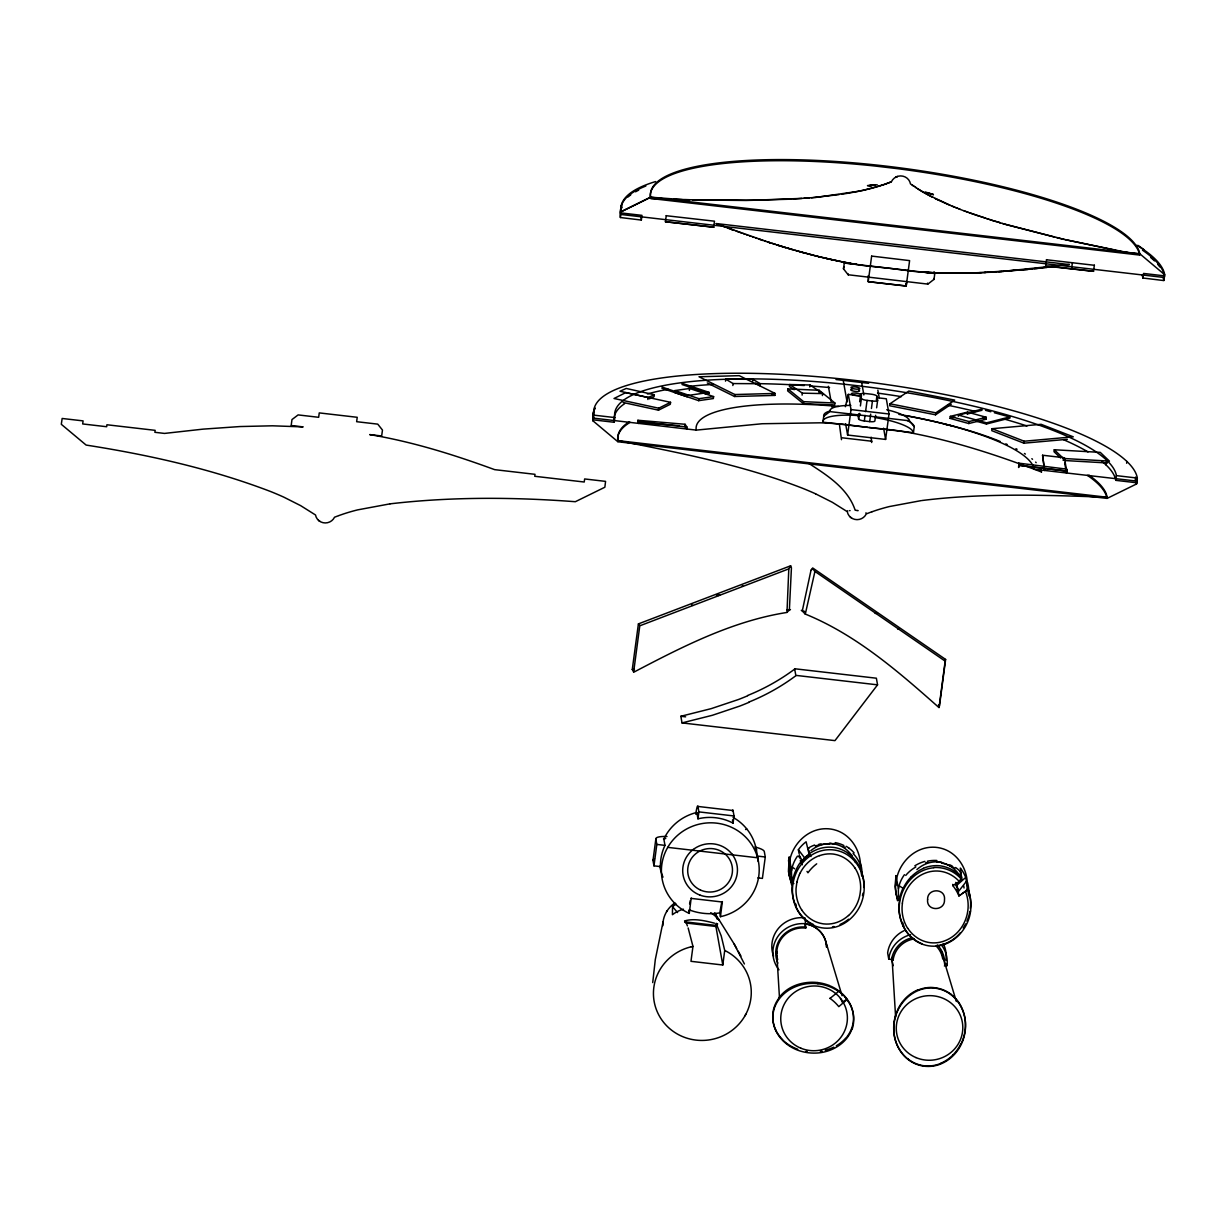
<?xml version="1.0" encoding="UTF-8"?>
<svg xmlns="http://www.w3.org/2000/svg" width="1226" height="1226" viewBox="0 0 1226 1226"><rect width="100%" height="100%" fill="white"/><g stroke="black" fill="none" stroke-linecap="round" stroke-linejoin="round"><path stroke-width="1.5" d="M676.216 904.114A28.121 27.861 73.7 0 0 672.538 906.642L672.43 914.703A30.941 29.593 -62.4 0 1 683.464 909.202M788.778 569.431L786.985 612.448C732.244 621.015 682.146 646.822 633.612 672.277L639.788 625.812L788.916 568.833A30.451 6.973 -21.2 0 1 789.973 567.086L790.632 565.799L638.394 623.896L632.264 669.549A40.09 9.394 7.6 0 1 633.566 671.695L633.352 669.687L634.47 669.105M969.153 896.375L969.199 893.938M966.701 884.038L967.007 885.478M792.165 880.084A45.086 43.492 -20.4 0 1 791.552 870.521L789.161 857.127L788.456 871.655L791.567 884.682M652.722 982.593L655.297 959.59L663.097 921.676M777.682 959.682A25.654 24.872 -10.1 0 1 805.697 928.097L805.191 918.964M796.9 882.122L796.057 888.421A39.615 38.404 -10.1 0 0 796.486 896.237A37.224 36.09 -10.1 0 0 801.773 910.06M877.586 613.245L875.165 613.429M814.83 571.898L805.313 614.073C856.192 634.823 898.382 671.572 939.024 707.617L945.154 661.136L814.508 571.132A30.466 5.042 35.9 0 0 813.19 569.109L812.838 568.649A31.156 4.797 -55.6 0 0 810.984 570.351L802.356 610.609L804.578 611.452M593.062 420.978L593.43 418.127L696.261 430.111L762.204 423.736L820.317 422.817A415.875 403.17 -10.1 0 1 842.86 424.196L867.671 427.338M621.061 212.941L641.98 215.362L641.351 220.067L620.402 217.523L621.107 211.669A274.317 64.288 7.6 0 1 655.604 181.571M614.226 422.28L614.854 417.576L593.936 415.154L593.292 419.859L614.226 422.28A253.123 59.323 7.6 0 1 624.57 403.722M637.903 420.273L638.424 423.414L637.903 420.273L685.073 424.273L686.912 427.031L686.652 428.993L684.813 426.234L685.073 424.273M665.411 221.753L713.685 227.208L665.411 221.753L666.27 215.592M647.88 399.507L648.14 397.546L654.332 394.741L654.056 396.703L649.428 398.818M658.485 410.174L658.745 408.212L670.561 402.327L670.3 404.289L658.485 410.174L623.084 402.48M674.944 390.573L674.683 392.55L698.682 400.657L713.348 398.557L713.609 396.596L689.625 388.473L674.944 390.573L698.943 398.695L713.609 396.596M705.302 394.098L708.95 393.577L709.103 392.397L687.204 395.554L687.05 396.718L661.917 388.274M689.364 390.435L689.625 388.473M713.639 227.331L714.482 221.186L666.224 215.715M698.682 400.657L698.943 398.695M695.709 814.125A16.459 1.195 -83.4 0 1 697.931 806.447L733.056 810.524L734.022 815.964L733.056 823.136A48.948 47.462 -10.1 0 0 697.962 818.83L696.828 812.44A48.948 47.462 -10.1 0 0 663.848 839.013L664.982 845.373A48.948 47.462 -10.1 0 0 660.446 866.598L653.964 865.847L652.998 860.407L655.849 838.982A16.459 3.862 7.6 0 1 666.99 836.53M653.964 865.847L656.83 844.423L655.849 838.982M725.486 381.148L725.746 379.171L752.871 379.324L760.227 383.723L759.967 385.684L755.553 383.048M732.841 385.531L733.102 383.569L725.746 379.171M734.604 396.504L734.864 394.542L699.004 376.765L739.247 375.662L775.093 393.439L774.832 395.4L734.604 396.504L707.279 382.956M752.611 381.286L752.871 379.324M697.962 818.83L698.897 811.888L697.931 806.447M721.823 901.846L719.785 912.864L720.459 916.68A48.948 47.462 -10.1 0 0 752.856 846.476A48.948 47.462 -10.1 0 0 674.515 838.308A48.948 47.462 -10.1 0 0 689.257 913.416L691.188 897.984M688.138 927.929L692.966 946.411L690.974 961.322L722.788 965L724.719 950.457L721.225 935.928L716.306 923.822M787.904 388.903L787.644 390.879L803.367 403.63L834.63 404.978L834.906 403.017L819.167 390.266L787.904 388.903L803.628 401.668L834.906 403.017M822.416 395.584L822.677 393.607L810.018 384.979L789.697 384.52L789.437 386.481L794.187 389.715M720.459 916.68L722.344 901.585M802.095 395.109L802.356 393.148L789.697 384.52M803.367 403.63L803.628 401.668M809.758 386.956L810.018 384.979M818.907 392.228L819.167 390.266M843.534 268.984L844.3 262.916A45.669 10.697 7.6 0 1 844.392 261.736M754.848 846.997A16.459 3.862 7.6 0 1 764.304 851.549L765.269 856.989L762.403 878.414L757.821 877.877M868.284 275.605L868.223 281.673L906.213 286.072L909.6 260.617L871.594 256.081M876.789 397.684L886.291 398.772L889.003 413.99L885.601 439.429L847.61 435.031L851.013 409.591L848.3 394.389L861.602 395.921M871.625 256.219L868.223 281.673L906.183 285.934L906.765 281.536M859.656 401.76L860.652 394.266A5.486 1.287 7.6 0 1 865.862 393.577L871.226 394.19A5.486 1.287 7.6 0 1 876.897 396.151L877.632 400.32L876.636 407.814M875.64 415.292L874.889 420.901A5.486 1.287 7.6 0 1 869.694 421.606L864.315 420.978A5.486 1.287 7.6 0 1 858.644 419.031L859.395 413.407M860.407 405.929L861.403 398.45L860.652 394.266M864.315 420.978L865.066 415.369M865.571 411.63L867.073 400.396A5.486 1.287 7.6 0 1 861.403 398.45M869.694 421.606L870.69 414.112M871.441 408.503L872.437 401.025A5.486 1.287 7.6 0 0 877.632 400.32M876.391 399.891L876.897 396.151M889.938 403.798L935.836 412.84L954.686 400.09L908.803 391.063L889.938 403.798L889.678 405.76L935.561 414.802L951.284 404.182M934.028 279.451L934.794 273.398A45.669 10.697 7.6 0 0 933.997 271.743M935.561 414.802L935.836 412.84M950.043 418.373L950.303 416.396L967.483 412.105L986.225 417.269L985.965 419.246L968.785 423.537L950.043 418.373L955.192 417.085M958.364 416.288L958.517 415.108L982.133 409.116M967.222 414.066L967.483 412.105M968.785 423.537L969.046 421.575L986.225 417.269M938.81 706.958A32.964 4.72 43.8 0 1 939.484 705.9L945.629 659.45L812.7 567.975L810.984 570.351M975.896 421.116L986.424 424.012L986.578 422.832L1010.178 416.84M992.064 428.702L1024.17 441.222L1073.271 436.824L1041.15 424.319L992.064 428.702L991.803 430.678L1023.909 443.184L1067.34 439.306M1018.867 463.167L1018.653 467.428L1018.867 463.167L1066.727 469.144L1066.405 472.96L1064.72 463.045M1046.498 259.621L1045.732 265.781L1093.592 271.314L1052.046 266.793M1023.909 443.184L1024.17 441.222M1042.575 455.229L1044.567 470.432L1042.575 455.229L1064.413 457.758L1066.666 470.999M1054.268 449.743L1063.448 458.478L1109.438 461.114L1100.258 452.379L1054.268 449.743L1054.008 451.704L1060.567 457.942M1063.187 460.44L1063.448 458.478M1064.153 459.735L1064.413 457.758M1066.513 472.975L1066.727 469.144M1093.469 271.298L1094.358 265.153M1106.113 465.022L1106.741 460.317M1142.923 278.149L1143.552 273.444L1164.47 275.865L1163.842 280.57L1142.893 278.011A253.123 59.323 7.6 0 0 1141.927 274.655M1126.633 463.244L1126.863 461.466M902.336 903.164L902.903 899.991A40.78 39.538 -10.1 0 1 905.37 892.421A38.144 36.979 -10.1 0 1 914.182 880.007A33.991 32.949 -10.1 0 1 925.814 872.881A29.393 28.505 -10.1 0 1 939.821 871.196A29.93 29.01 -10.1 0 1 952.985 876.1A32.719 31.723 -10.1 0 1 958.18 880.329L959.238 881.463L960.433 879.64M970.364 908.405A45.531 44.243 0.5 0 0 970.134 896.819A43.201 42.036 -3.4 0 0 968.325 889.586L967.529 887.639L965.674 892.022A39.232 38.037 -10.1 0 1 967.421 898.045A41.377 40.106 -10.1 0 1 967.82 910.734L967.253 913.906A40.795 39.554 -10.1 0 1 964.785 921.477A38.144 36.979 -10.1 0 1 955.973 933.875A33.991 32.949 -10.1 0 1 944.342 941.001A29.393 28.505 -10.1 0 1 930.335 942.702A29.93 29.01 -10.1 0 1 917.171 937.798A33.991 32.949 -10.1 0 1 907.776 928.266M970.594 911.056C968.509 928.465 954.38 944.602 936.419 946.089A31.784 30.819 -10.1 0 1 923.485 944.587C908.941 939.898 899.516 924.94 899.21 909.998A45.714 44.32 -10.1 0 1 901.11 895.792C905.432 881.279 918.335 869.065 933.752 867.793M689.61 903.914L690.207 900.696M841.48 439.674L839.335 423.767M871.671 442.525L871.18 437.176M696.445 813.742L696.751 812.455M863.027 893.156L862.491 895.562M789.161 857.127L788.533 860.744L792.41 882.521A45.515 43.906 -20.9 0 0 792.686 895.716C794.356 909.34 803.398 922.32 816.746 926.595A31.784 30.819 -10.1 0 0 829.665 928.097C845.066 926.825 857.985 914.611 862.292 900.099A45.714 44.32 -10.1 0 0 864.192 885.892C863.886 870.95 854.476 855.993 839.917 851.304A31.784 30.819 -10.1 0 0 826.998 849.817C811.597 851.089 798.678 863.288 794.356 877.801A45.714 44.32 -10.1 0 0 792.471 892.022L792.762 895.746A43.186 41.592 -26.5 0 0 794.479 902.29L794.647 902.826A40.994 39.554 -15.8 0 0 796.18 906.305L796.302 906.29M899.302 900.129A43.707 42.174 -16.6 0 1 898.413 889.003L896.007 875.625L895.011 886.413L897.493 900.727M845.373 406.71L848.3 394.389M791.552 870.521L792.563 867.364L794.617 868.774M898.489 888.666L899.409 885.862L902.029 887.685M851.901 1029.12C846.63 1043.77 831.121 1052.567 816.041 1053.073A45.714 44.32 -10.1 0 1 801.421 1051.372C787.031 1047.54 774.158 1035.326 772.947 1019.971A31.784 30.819 -10.1 0 1 774.633 1007.404C780.839 990.271 800.517 981.49 817.88 983.727M847.319 511.257L847.641 510.92A10.038 1.487 -7 0 0 847.886 510.935M799.367 874.644L800.057 873.188M745.791 1014.331L744.979 1015.787M666.561 911.746L667.174 910.749M966.87 882.429L966.425 881.356L958.395 891.578M959.529 875.073L960.939 872.881L960.173 872.054M960.586 879.41L961.46 876.575M714.513 923.193C705.119 920.711 693.61 918.105 684.552 920.971M717.179 924.91L716.321 926.013M716.766 924.128L715.723 925.4L722.788 965M747.691 695.77A279.528 270.992 -10.1 0 1 738.496 699.494L711.203 708.643L680.844 716.29L682.024 722.911L834.967 740.627L877.555 684.844L876.375 678.208L794.632 668.752L795.812 675.373L877.555 684.844M684.721 922.075L685.533 921.002L687.418 925.921M817.175 983.206L817.681 982.578A45.439 44.504 -13.7 0 1 829.159 985.459M798.739 856.836L799.383 855.012M903.838 925.722L903.317 926.304L902.658 922.534M958.257 892.038L957.016 885.111L965.736 877.418A35.784 32.443 82.2 0 0 961.674 869.862L960.326 868.054L961.904 879.686L952.908 885.693A45.607 44.213 -10.1 0 1 958.962 895.976L960.648 894.765M830.002 998.24L830.033 998.393A45.607 44.213 -10.1 0 1 838.814 1006.638L846.982 999.619M692.353 850.216L693.349 849.419M830.033 998.393L838.599 991.451A44.427 43.079 -10.1 0 0 817.88 983.773M816.7 863.824L814.57 865.541A37.899 34.497 -55.1 0 0 807.965 872.774L807.014 871.395M792.394 882.505A45.531 43.952 -19.8 0 1 795.766 870.506A43.201 41.837 -17.4 0 1 799.337 863.87L800.67 862.215L801.176 863.165A25.056 22.88 -55.5 0 1 804.7 858.415A22.558 20.612 -55.5 0 1 809.421 854.522L809.988 853.281A35.738 34.91 -13.9 0 1 815.597 850.124A32.612 31.861 -12.9 0 1 833.144 847.35A31.432 30.742 -13.4 0 1 837.266 848.101A32.872 32.137 -12.3 0 1 848.484 853.465M960.571 894.811L962.318 893.539M962.18 893.647L962.992 893.064M962.885 893.141L964.188 892.191M965 891.624L967.881 889.555L967.421 887.026M963.988 892.344L965.107 891.532M798.693 851.365L798.371 849.725A35.784 34.205 -62.4 0 1 804.21 843.304L806.11 841.772L809.099 854.124L806.509 856.146A33.209 30.298 -55.5 0 0 800.762 862.552L802.34 864.774M842.201 1002.224L846.936 999.282L844.852 996.784M908.052 1059.203A37.178 36.336 -11.8 0 1 899.21 1048.95A42.312 41.163 -2.7 0 1 894.076 1033.993L893.8 1030.238A45.714 44.32 -10.1 0 1 895.685 1016.032C900.007 1001.519 912.91 989.321 928.327 988.033A31.784 30.819 -10.1 0 1 941.246 989.535C955.805 994.209 965.214 1009.167 965.521 1024.124A45.714 44.32 -10.1 0 1 963.621 1038.33C959.314 1052.843 946.395 1065.042 930.994 1066.329A31.784 30.819 -10.1 0 1 918.059 1064.827C904.773 1060.536 895.608 1047.602 894.091 1033.978A45.439 44.167 0.6 0 1 894.045 1022.423L894.398 1022.208M808.899 848.331L807.857 848.944L809.467 851.641M895.624 177.264L897.309 176.513M838.14 991.236L838.523 991.022A33.209 23.938 36 0 1 844.913 996.753M895.67 177.372L897.233 176.529M621.107 211.669L650.638 197.187L682.315 199.639M621.138 211.791L650.654 197.248L1139.873 253.951M745.592 829.527L746.986 829.22M891.087 181.984L890.153 182.337M889.953 182.413L888.605 182.935M870.108 512.437L866.307 513.893A10.069 9.762 -10.1 0 1 847.273 511.671L832.393 502.323L815.581 493.833M888.16 182.965L882.475 185.08M338.652 515.64L334.529 517.219A10.069 9.762 -10.1 0 1 315.511 514.981L300.631 505.633L283.804 497.143A314.147 304.554 -10.1 0 0 270.471 491.473C211.179 468.807 148.668 454.846 86.127 445.069L61.3 424.303L62.158 418.464L83.077 420.886L82.678 423.951L106.662 426.725L106.923 424.763L155.15 430.341L154.874 432.303L164.499 433.422L203.102 429.131L240.112 426.541L272.417 425.805L303.129 426.893L291.175 425.514L291.972 419.568L298.117 414.909L318.668 417.3L319.25 412.901L357.226 417.3L356.643 421.698L377.746 424.135L382.466 430.05L381.669 435.981L369.731 434.602C412.488 441.712 454.034 454.754 494.66 469.65L535.011 474.324L534.751 476.286L584.235 482.017L584.649 478.952L605.567 481.374L604.862 487.228L575.331 501.71C513.817 497.097 451.505 496.683 390.113 503.84M338.958 515.533L343.924 513.817A187.348 181.632 -10.1 0 1 357.548 509.893L389.914 503.871M870.721 512.207L871.947 511.778M886.26 183.793L891.425 181.709A10.069 9.762 -10.1 0 1 910.474 183.9L918.672 189.325A187.348 181.632 -10.1 0 0 930.84 196.237L950.119 205.232M885.739 183.961L883.134 184.865M872.023 511.748L875.686 510.491A187.348 181.632 -10.1 0 1 889.31 506.568L921.262 500.606M881.831 185.295L882.674 184.881M881.172 185.509L882.015 185.095M881.356 185.31L879.762 185.969M880.697 185.524L877.479 186.659A196.942 190.919 -10.1 0 1 869.295 188.927L861.495 190.643M879.379 185.938L865.081 189.831M967.452 413.974L981.965 410.281M986.424 424.012L1010.025 418.02M818.738 844.362L821.083 843.856M925.569 862.859L927.913 862.353M691.219 946.794L692.966 946.411M864.514 190.091L860.775 190.796A298.837 289.704 -10.1 0 1 841.588 194.229L841.419 194.275M682.024 722.911L712.383 715.279L739.676 706.115A279.528 270.992 -10.1 0 0 748.871 702.391M860.56 190.98L816.301 197.386M872.82 185.341L874.92 185.019L869.127 185.647L877.188 184.774M839.013 194.627L815.075 197.355M1069.348 264.433L1003.588 271.329M944.388 965.981L946.993 965.628L946.733 964.142M921.891 500.53C983.344 492.852 1045.533 495.043 1107.247 497.266L618.042 440.624C680.215 452.884 742.987 465.114 802.248 488.147A314.147 304.554 -10.1 0 1 815.581 493.817M787.046 609.889L789.391 609.567L791.429 567.883L790.632 565.799M1052.015 266.655L1050.268 267.007M1050.238 266.87L1048.491 267.207M1051.448 266.854L1049.088 267.145M1046.728 267.421L1048.475 267.084M1045.533 267.559L1046.697 267.283M1046.13 267.483L1047.295 267.222M1044.92 267.483L1040.537 267.973M1045.517 267.421L1038.928 268.157M1034.116 268.663L1038.958 268.279M1037.349 268.463L1032.507 268.831M1030.913 268.984L1032.537 268.954M1029.304 269.153L1030.928 269.122M1029.319 269.276L1006.807 271.099M1027.725 269.444L984.248 272.433M815.964 197.417L814.478 197.539M812.593 197.708L814.83 197.371M813.62 197.478L811.413 197.8M811.673 197.647L808.532 198.045M808.195 197.938L806.432 198.198M809.053 197.861L807.842 198.091M807.52 197.984L792.992 199.072M805.39 198.137L803.965 198.244M1003.619 271.452L998.761 271.651M801.835 198.397L752.565 200.267L684.675 199.715M1002.01 271.574L992.324 272.034M995.558 271.973L987.482 272.279M791.383 199.164L746.006 200.466L692.629 199.93M990.731 272.249L979.405 272.632M872.222 185.402L867.472 185.632L871.916 185.54M985.888 272.494L968.096 272.969M981.045 272.708L976.172 272.754M977.812 272.831L971.329 272.892M974.578 272.938L966.471 273M734.864 394.542L775.093 393.439M939.56 272.969L969.735 273.061M966.502 273.122L963.238 273.046M964.877 273.153L961.628 273.061M961.659 273.199L950.334 273.061M960.035 273.214L953.583 273.214M733.102 383.569L760.227 383.723M948.709 273.046L950.349 273.199M947.1 273.015L948.74 273.168M829.757 843.519L830.094 843.519A25.194 24.459 -10.4 0 1 831.167 843.565L831.887 843.641A23.463 22.666 -9.4 0 1 832.393 843.687L832.699 843.718M945.491 272.984L947.116 273.153M943.867 272.954L945.507 273.122M936.725 862.001L939.239 862.169A23.463 22.666 -9.1 0 1 939.744 862.23L940.465 862.353A25.194 24.459 -10.4 0 1 941.507 862.522L941.844 862.614M802.356 393.148L822.677 393.607M943.897 273.091L937.308 272.754M689.84 199.731L673.856 199.24M940.664 273L937.446 272.892A415.875 403.17 -10.1 0 1 914.918 271.528L890.045 268.371M938.442 272.938L935.086 272.678M670.576 199.256L650.807 198.459M933.967 272.632L935.101 272.816M836.009 379.524L868.652 383.309M933.997 272.754L922.856 272.003L934.794 273.398M932.879 272.708L922.872 272.141M829.726 843.273L834.875 844.101A26.543 25.792 -10.9 0 1 843.442 847.472A29.654 28.658 -9.1 0 1 851.58 855.242M936.848 861.771L941.89 862.368M1065.026 460.547L1107.339 462.968M868.989 427.476L893.616 430.081A415.875 403.17 -10.1 0 1 915.822 433.881C958.839 442.479 1000.615 456.363 1041.533 472.025M889.157 268.264L864.161 265.628A415.875 403.17 -10.1 0 1 841.955 261.828L818.401 256.602M637.643 422.234L679.143 425.759M838.645 406.45L828.194 405.607A170.537 39.968 7.6 0 0 696.245 430.035M719.677 595.116L716.107 594.763L718.681 595.529M743.109 586.273L742.266 585.798M692.92 605.46L691.847 604.847M1124.625 252.066L1139.858 253.828L1164.7 274.731M650.516 198.443L1139.72 255.085L1065.44 239.714M1046.544 259.759L1094.404 265.291M716.199 223.546L1069.378 264.571M844.3 262.916L856.254 264.295L852.959 263.743M844.331 263.054L934.825 273.521M848.239 274.762L927.883 284.11L934.013 279.329A45.669 10.697 7.6 0 0 933.722 278.517M867.073 400.396L872.437 401.025M851.013 409.591L889.003 413.99M841.833 437.759L871.916 441.253M638.685 421.438L686.912 427.031M1018.913 465.466L1066.773 470.999M1137.008 481.128L1034.177 469.236A170.537 39.968 7.6 0 0 898.857 414.342M1136.701 482.768L1115.783 480.347L1116.411 475.642L1137.33 478.063L1136.64 483.918L1107.109 498.4L617.889 441.758L593.062 420.916A274.317 64.288 7.6 0 1 593.813 412.595M680.844 716.29L685.625 716.842M698.897 811.888L734.022 815.964M656.83 844.423L664.982 845.373M733.071 817.39A48.948 47.462 -10.1 0 1 756.35 849.725L757.484 856.085L765.269 856.989M667.726 847.365L757.607 857.771M691.265 898.413L722.42 902.029M684.92 921.829L715.723 925.4M685.978 923.009L715.923 926.473M904.006 930.718A29.424 28.52 -10.1 0 0 887.639 952.908L888.712 958.885L893.11 960.035A25.087 24.321 -10.1 0 1 914.228 938.886M897.616 629.015L898.535 628.616M1020.446 465.359L1066.467 471.106M855.947 510.322L857.097 510.506M632.264 669.549L633.352 669.687M857.235 510.522L858.154 510.629M833.036 843.565L834.768 843.84M856.254 264.295L854.062 263.927M851.871 263.559L852.99 263.881M851.886 263.697L849.679 263.176M850.798 263.498L846.4 262.563M847.518 262.9L842.032 261.736M844.239 262.287L845.327 262.502M843.151 262.073L839.856 261.291M1122.847 251.836L1117.422 250.763M1116.028 250.365L1061.946 238.917M839.887 261.429L835.626 260.418M838.799 261.215L829.328 259.054M670.561 402.327L625.827 392.611L614.027 398.496L658.745 408.212M832.5 259.881L821.497 257.23M654.332 394.741L626.21 388.443L620.019 391.247L648.14 397.546M826.217 258.471L827.78 258.824M1062.635 239.07L1064.383 239.468M1060.061 238.35L1058.559 238.12M1060.751 238.503L1059.233 238.288M1060.597 238.595L1061.808 238.748M1061.272 238.764L1062.145 238.84M1058.038 237.875L1056.674 237.553M1058.712 238.028L1006.776 224.772M823.09 257.736L824.654 258.104M1054.651 237.078L1002.577 223.546M821.527 257.368L816.807 256.096M798.157 251.146L819.964 256.985M815.259 255.698L816.838 256.219M815.275 255.836L810.585 254.502M809.022 254.104L810.601 254.64M807.474 253.69L809.053 254.226M805.911 253.276L807.49 253.828M804.363 252.862L805.942 253.414M799.704 251.575L804.379 252.985M802.831 252.571L787.353 248.02L791.996 249.522M985.535 410.312L990.792 411.752M994.301 412.718L1008.339 416.595M958.517 415.108L986.578 422.832M982.562 418.296L985.965 419.246M950.303 416.396L969.046 421.575M798.187 251.284L795.061 250.273M1006.178 224.588L1003.174 223.714M793.544 249.966L790.433 248.939M999.772 222.718L1002.653 223.439M999.665 222.565L997.474 221.906M1000.263 222.734L995.267 221.232M788.916 248.617L784.272 247.1M781.238 246.303L785.835 247.698L778.158 245.231M996.447 221.722L994.163 220.895M781.207 246.165L782.74 246.641M994.24 221.048L989.551 219.469M993.137 220.711L988.248 219.056M776.64 244.878L779.705 245.828L767.461 241.829M931.116 193.892L933.384 194.597L928.281 192.942M772.043 243.3L775.093 244.265M773.591 243.913L775.123 244.403M986.761 218.703L988.355 219.209M925.14 191.93L933.384 194.597M986.93 218.626L969.322 212.665M769.009 242.457L770.541 242.947L727.708 227.913L728.765 228.434M985.612 218.213L980.386 216.496M764.426 240.832L765.959 241.461M761.407 239.959L762.924 240.465L758.342 238.794L759.89 239.438M979.298 216.251L975.957 215.117M682.177 383.34L709.103 392.397M682.024 384.52L708.95 393.577M662.086 387.094L687.204 395.554M755.308 237.767L756.856 238.426M752.274 236.725L753.821 237.384M974.854 214.749L970.456 213.201M749.255 235.683L750.787 236.342M746.236 234.626L747.768 235.285M743.217 233.553L744.749 234.227M739.155 232.097L741.73 233.155M968.264 212.282L969.398 212.818M967.191 211.899L968.325 212.435M736.029 230.978L738.129 231.867M966.134 211.516L967.268 212.052M734.205 230.427L716.229 223.684M965.077 211.117L966.211 211.669M730.849 229.201L732.933 229.967M964.004 210.734L965.138 211.27M964.08 210.872L960.035 209.339M723.555 226.35L725.654 227.27M960.111 209.248L958.364 208.696M958.686 208.696L955.698 207.638M956.587 207.868L957.429 208.205M956.173 207.7L952.326 206.274M954.625 207.087L950.089 205.34M948.97 204.865L937.875 199.869M949.951 864.897L952.02 865.924M843.105 846.415L845.174 847.427M937.476 199.685L936.296 199.102M724.719 950.457L725.256 950.717A48.963 47.462 -10.1 0 1 737.408 1025.702A48.963 47.462 -10.1 0 1 659.772 1016.752A48.963 47.462 -10.1 0 1 691.219 946.794M935.898 198.919L935.116 198.535M771.415 393.715L774.832 395.4M932.741 197.34L932.588 197.263A196.037 190.045 -10.1 0 1 921.538 191.195L917.952 189.003M807.658 462.677C826.339 474.753 847.871 487.979 855.181 510.277M851.595 518.046L850.231 516.989M319.833 521.372L318.454 520.314M916.251 187.793L915.454 187.272M914.044 186.352L912.267 185.141M792.41 882.521L793.881 883.548M1138.111 245.415L1144.119 249.782M938.442 704.965L939.453 705.87M677.58 912.588L672.568 906.688M961.644 877.816L960.816 876.851A35.738 34.926 -11.8 0 0 956.188 872.514M848.254 274.9L843.503 268.846A45.669 10.697 7.6 0 1 844.009 266.87M731.738 853.817L732.535 854.874M809.099 854.124L810.049 855.319M809.88 855.104L810.984 856.53M798.371 849.725L805.283 858.736M744.412 963.973L734.144 943.974L718.451 918.826M714.773 912.895L719.294 920.45A30.956 28.06 82.2 0 0 710.712 912.726M734.144 943.974L736.657 948.464M738.236 951.238L740.933 956.035M956.97 889.248L958.211 891.777M897.846 900.053L895.945 893.892M791.46 882.781L789.1 875.41M956.341 1001.489L941.001 950.502A25.087 24.321 -10.1 0 1 941.645 952.908M825.696 941.277L842.078 995.742M804.869 924.343L805.697 928.097M798.816 852.039L799.137 853.694M1107.216 497.097L1105.944 493.067A246.886 57.852 7.6 0 0 1088.857 475.09M1139.705 254.962L1139.414 253.69A246.87 57.852 7.6 0 0 897.263 168.636L875.18 166.046A246.87 57.852 7.6 0 0 650.27 196.175L650.485 198.321M1072.413 262.625L1071.601 268.647M958.839 895.287L958.349 892.543M958.778 894.919L958.962 895.976M799.98 858.292L799.551 855.947L802.432 861.112A36.627 35.569 -5 0 0 801.804 862.43M958.226 891.869L958.395 892.835M905.769 283.635L906.213 286.072M967.268 886.107L966.962 884.406M967.207 885.785L967.498 887.394M967.912 890.505L968.647 894.689M877.847 390.144L879.195 397.73M883.594 428.18L885.601 439.429M861.587 382.16L863.855 394.956M858.644 419.031L857.909 414.848A5.486 1.287 7.6 0 1 860.177 414.02M843.166 380.029L847.059 401.959M946.058 960.402L945.936 959.667A29.424 28.52 -10.1 0 0 943.254 943.606M845.618 423.782L847.61 435.031M828.393 386.313L831.09 401.469M831.764 405.27L832.102 407.155M892.528 956.724L893.11 960.035M860.024 866.154L860.177 866.997M860.315 867.824L860.468 868.667M861.219 872.851L861.817 876.192M795.751 903.945L796.425 907.715A35.968 34.864 -10.1 0 0 813.574 924.603M732.489 819.949L733.056 823.136M688.705 910.305L689.257 913.416M965.736 877.418L966.732 883.134M966.716 883.011L966.992 884.559M800.333 860.238L800.563 861.587M617.965 440.211L617.812 437.375A246.978 57.867 7.6 0 1 629.413 421.698M952.725 884.39L952.908 885.693M967.299 883.394C966.992 868.437 957.567 853.48 943.024 848.806A31.784 30.819 -10.1 0 0 930.105 847.304C914.688 848.591 901.784 860.79 897.463 875.303A45.714 44.32 -10.1 0 0 895.562 889.509L895.854 893.248M789.023 874.751L788.732 871.027A45.714 44.32 -10.1 0 1 790.617 856.821C794.938 842.293 807.857 830.094 823.259 828.822A31.784 30.819 -10.1 0 1 836.178 830.324C850.737 834.998 860.146 849.955 860.453 864.897A45.714 44.32 -10.1 0 1 860.422 868.544M895.608 1016.998L892.053 958.38A25.087 24.321 -10.1 0 0 893.218 965.674M776.932 955.989L779.475 997.78M593.415 418.066A274.317 64.288 7.6 0 1 595.039 407.936M1136.165 477.987A274.317 64.288 7.6 0 1 1136.977 481.006M1135.276 479.458A274.317 64.288 7.6 0 1 1136.609 483.78M617.889 441.621A246.84 57.837 7.6 0 1 630.072 422.372M1087.309 475.305A246.84 57.837 7.6 0 1 1107.001 498.262M906.382 415.798A178.23 41.761 7.6 0 1 1000.155 441.452M1005.841 443.858A178.23 41.761 7.6 0 1 1007.205 444.471M1015.94 448.67A178.23 41.761 7.6 0 1 1017.09 449.268M1024.43 453.482A178.23 41.761 7.6 0 1 1025.38 454.08M1031.832 458.708A178.23 41.761 7.6 0 1 1032.537 459.275M1035.633 462.11A178.23 41.761 7.6 0 1 1036.169 462.677M1040.567 468.93A178.23 41.761 7.6 0 1 1041.518 471.903M593.905 415.016A274.241 64.258 7.6 0 1 853.817 380.305A274.241 64.258 7.6 0 1 1137.314 477.925M614.824 417.438A253.123 59.323 7.6 0 1 854.737 385.408A253.123 59.323 7.6 0 1 1116.396 475.504M647.435 393.975A253.123 59.323 7.6 0 1 668.231 389.286M687.909 386.512A253.123 59.323 7.6 0 1 713.088 384.458M759.384 383.661A253.123 59.323 7.6 0 1 804.302 385.546M809.804 385.929A253.123 59.323 7.6 0 1 829.558 387.554M877.525 393.086A253.123 59.323 7.6 0 1 901.355 396.642M947.974 405.254A253.123 59.323 7.6 0 1 975.528 411.476M1002.837 418.633A253.123 59.323 7.6 0 1 1026.99 425.989M1063.509 439.674A253.123 59.323 7.6 0 1 1088.029 451.934M1102.005 461.436A253.123 59.323 7.6 0 1 1115.767 480.209M593.277 419.721A274.241 64.258 7.6 0 1 593.231 414.449M1135.445 478.523A274.241 64.258 7.6 0 1 1136.686 482.63M593.353 418.679A274.317 64.288 7.6 0 1 594.932 408.534M1135.506 477.067A274.317 64.288 7.6 0 1 1136.916 481.603M945.461 424.426A246.886 57.852 7.6 0 1 953.537 426.173M865.908 512.866A9.502 2.375 3.5 0 1 866.307 513.372M849.618 510.66A7.693 3.326 23.6 0 1 850.047 510.629M826.585 947.07A25.087 24.321 -10.1 0 0 804.762 923.806A25.087 24.305 -10.7 0 1 817.068 928.726A25.087 24.321 -11.6 0 1 826.416 944.878A25.087 24.305 -10.7 0 1 826.585 947.284M777.008 953.246A25.087 24.321 -10.1 0 1 776.64 951.085A25.087 24.321 -8.6 0 0 777.054 953.46M773.575 956.203A29.424 28.52 -10.1 0 1 804.992 917.845M778.985 969.812A29.424 28.52 -10.1 0 1 776.794 938.181A29.424 28.52 -10.1 0 1 806.064 923.806M777.851 963.161A26.665 25.853 -10.1 0 1 781.177 937.384A26.665 25.853 -10.1 0 1 805.819 927.117M777.008 953.567A25.056 23.999 -7.4 0 1 776.686 951.866M822.079 1051.234A45.239 43.262 -7.1 0 1 820.332 1051.494M833.787 1047.142A42.312 40.274 -7.3 0 1 825.236 1050.238M846.093 1037.702A37.178 35.738 -6.8 0 1 836.316 1045.793M846.829 1036.966A32.872 31.907 -1.4 0 0 852.422 1026.055A31.432 30.543 -0.8 0 0 853.25 1022.055A32.612 31.692 -2 0 0 850.614 1004.983A37.178 36.152 -2.2 0 0 842.66 994.102A42.312 41.347 -11 0 0 829.144 985.505M817.665 982.562A45.439 44.55 -14.5 0 0 804.041 982.991A42.312 41.577 -14.7 0 0 790.326 987.773A37.178 36.305 -14.3 0 0 779.123 997.474M779.292 997.596A32.872 31.784 -18.2 0 0 773.729 1008.615A31.432 30.359 -18.6 0 0 772.978 1012.645A32.612 31.524 -17.5 0 0 775.598 1029.61M782.801 1039.847A37.178 35.891 -17.2 0 1 775.522 1029.641M807.183 1051.586A44.105 42.374 -9.4 0 1 805.942 1051.402M797.728 1049.257A44.105 42.374 -9.4 0 1 783.276 1040.567M840.423 998.562A29.654 28.796 -19.7 0 1 841.986 1001.198M846.875 999.696A33.347 32.336 -10.1 0 1 852.162 1029.196M674.99 902.918A27.386 26.543 -10.1 0 0 662.898 923.96A27.447 26.604 -10.1 0 0 662.883 925.707M715.371 914.06A27.386 26.543 -10.1 0 1 716.98 918.933M716.107 923.347A40.856 4.368 8.7 0 1 717.685 923.975M961.981 1041.855A45.239 43.646 -20.6 0 0 964.785 1032.261L965.046 1030.637A44.105 42.558 -16.6 0 0 959.973 1004.293A37.178 35.707 -8.8 0 0 951.008 994.347M961.077 1043.341A42.312 40.688 -22.7 0 1 952.939 1055.019M952.924 1055.004A37.178 35.983 -18.1 0 1 940.817 1063.248M940.878 1063.386A32.872 32.121 -13.8 0 1 928.618 1065.992A31.432 30.742 -13.3 0 1 924.419 1065.838A32.612 31.876 -12.8 0 1 908.144 1059.095M894.03 1022.407A45.439 44.167 2 0 1 897.784 1009.672M897.708 1009.642A42.312 41.163 5 0 1 905.861 997.949A37.178 36.06 -1.8 0 1 918.136 989.734M918.228 989.964A32.872 31.57 -7.3 0 1 930.549 987.42A31.432 30.144 -7.7 0 1 934.733 987.742A32.612 31.34 -8 0 1 951.039 994.301M941.139 944.602A29.424 28.52 -10.1 0 1 946.993 965.628M888.712 958.885A29.424 28.52 -10.1 0 1 910.642 934.656M936.143 945.966A25.087 24.321 -10.1 0 1 942.748 959.023M937.308 944.924A26.665 25.853 -10.1 0 1 944.572 964.157M891.547 959.851A26.665 25.853 -10.1 0 1 912.65 937.614M757.484 856.085A48.948 47.462 -10.1 0 1 758.143 861.434M732.32 810.922A16.459 1.195 -83.4 0 1 733.056 810.524M652.998 860.407A16.459 3.862 7.6 0 1 654.485 858.798M662.99 877.157A48.948 47.462 -10.1 0 1 659.833 866.138M754.603 848.898A5.425 1.272 7.6 0 1 756.718 849.725M663.465 838.936A5.425 1.272 7.6 0 1 665.733 838.553M719.785 912.88A43.339 31.631 2.2 0 1 689.41 909.922M789.881 866.43A42.573 38.19 -2.7 0 1 789.314 860.637M848.607 915.546A38.971 37.776 -10.1 0 0 860.223 892.666L860.591 889.509A39.6 38.389 -10.1 0 0 860.177 881.693A37.224 36.09 -10.1 0 0 854.89 867.855M863.119 877.479A45.239 43.967 1.7 0 1 863.732 887.486M863.058 877.494A42.312 41.086 5.1 0 0 858.139 864.269A37.178 36.167 -2.3 0 0 848.438 853.526M792.211 867.257A52.074 42.68 16.1 0 1 797.467 856.131M860.606 863.778A52.074 40.719 -13.1 0 1 861.878 875.471M853.112 853.526A43.738 34.359 -2 0 1 859.932 863.962M849.066 848.254A37.408 30.757 -11.4 0 1 854.108 852.898M846.201 846.323A33.209 26.42 -4.2 0 1 849.143 848.254M835.151 842.614A28.765 22.466 -1.1 0 1 843.871 845.48M821.343 844.576A29.179 21.041 2.4 0 1 829.695 844.04M815.29 846.017A33.209 24.643 1.7 0 1 818.999 844.929M808.547 847.948A37.408 30.696 8.1 0 1 814.662 845.005M810.876 850.645A29.654 28.428 -12 0 1 821.543 844.821A26.742 25.654 -10 0 1 829.741 843.641M851.595 855.227A33.531 32.443 -12.9 0 1 852.116 855.963M855.15 861.771A33.531 32.443 -12.9 0 1 855.426 862.476M848.499 915.439A33.117 32.106 -10.1 0 1 837.082 922.35A29.148 28.259 -10.1 0 1 823.627 923.898A26.528 25.715 -10.1 0 1 822.431 923.699L822.232 923.668A29.026 28.137 -10.1 0 1 811.106 919.285A33.117 32.106 -10.1 0 1 801.804 910.044M796.869 882.368A39.615 38.404 -10.1 0 1 799.337 874.889M800.072 873.203A37.209 36.075 -10.1 0 1 808.118 862.445A33.117 32.106 -10.1 0 1 819.581 855.564M819.596 855.641A29.148 28.259 -10.1 0 1 833.021 854.016A26.528 25.715 -10.1 0 1 834.232 854.215L834.431 854.246A29.026 28.137 -10.1 0 1 845.557 858.644A33.117 32.106 -10.1 0 1 854.844 867.885M848.607 919.193A35.922 34.818 -10.1 0 1 840.04 924.45M833.987 926.504A35.922 34.818 -10.1 0 1 832.485 926.841M807.949 856.453A41.071 39.263 -62.4 0 1 809.574 854.675M895.976 879.134A47.216 42.741 -7.9 0 1 896.037 875.625M907.654 928.343A39.891 38.665 -10.1 0 1 902.428 903.179M903.01 888.222A45.239 43.646 -20.6 0 0 899.501 899.394L898.873 907.531A43.155 41.638 -16.4 0 0 902.918 924.634M903.21 888.298A42.312 40.688 -22.7 0 1 911.362 876.621M911.362 876.636A37.178 35.983 -18.1 0 1 923.485 868.391M923.423 868.269A32.872 32.121 -13.8 0 1 935.683 865.648A31.432 30.742 -13.3 0 1 939.867 865.801A32.612 31.876 -12.8 0 1 956.157 872.56M969.873 911.654A45.531 44.243 2.1 0 1 966.885 921.186M965.72 923.822A43.186 42.067 8.3 0 1 963.192 928.021M963.697 885.877A36.627 35.447 -15 0 1 964.034 888.022M967.467 882.26A52.074 41.515 -14 0 1 968.678 893.938M899.056 885.754A52.074 41.883 15.8 0 1 904.436 874.69M905.738 875.41A43.738 34.573 4.5 0 1 915.853 866.935M914.826 865.817A37.408 31.386 12.4 0 1 921.4 862.537A33.209 26.681 6.3 0 1 924.894 861.388M927.484 861.173A28.765 22.574 3.9 0 1 936.925 860.499M941.645 863.104A29.179 21.041 2.2 0 1 949.476 865.479M951.621 866.338A33.209 24.658 2.3 0 1 954.809 868.223M955.621 867.518A37.408 30.298 -6.5 0 1 960.402 871.717M896.681 884.927A42.573 38.542 -6.5 0 1 896.191 879.119M955.192 884.344A34.251 21.47 35.3 0 1 958.042 889.248M958.824 874.291A33.071 31.999 -13.1 0 0 958.425 873.724A29.654 28.52 -3.7 0 0 949.476 865.709M941.813 862.736A26.742 25.7 -5.6 0 1 949.476 865.725M936.725 861.847A26.543 25.792 -10.6 0 0 927.515 863.288A29.654 28.658 -9.3 0 0 917.569 868.989A33.531 32.504 -6.7 0 0 916.879 869.586M921.952 943.759A35.922 34.818 -10.1 0 1 903.485 926.228M960.402 932.725A35.968 34.864 -10.1 0 1 937.967 945.568M955.79 882.383A41.071 37.224 82.2 0 1 957.016 885.111M933.737 867.533A33.347 32.336 -10.1 0 1 961.797 879.762M967.912 889.54A44.427 43.079 -10.1 0 1 970.548 911.041M794.816 668.998A205.493 199.21 -10.1 0 1 747.584 695.51M795.996 675.618A205.493 199.21 -10.1 0 1 748.764 702.13M801.298 610.349A28.397 5.624 22 0 1 804.869 613.919M945.062 660.753A35.707 5.915 35.9 0 1 945.629 659.45M787.567 611.82A28.459 6.574 -7 0 1 790.463 609.583M638.394 623.911A35.707 8.184 -21.2 0 1 639.742 625.429M620.816 213.968A274.317 64.288 7.6 0 1 621.735 205.248M628.064 196.957A274.317 64.288 7.6 0 1 630.762 194.827M635.558 191.792A274.317 64.288 7.6 0 1 638.685 190.153M1150.647 257.46A274.317 64.288 7.6 0 1 1154.478 260.908M1157.712 264.326A274.317 64.288 7.6 0 1 1159.796 266.946M1163.581 273.888A274.317 64.288 7.6 0 1 1164.393 276.907M848.223 274.363A40.182 9.41 7.6 0 1 848.269 273.919M927.53 283.114A40.182 9.41 7.6 0 1 927.867 283.988M858.859 390.22A4.475 1.042 7.6 0 1 857.74 391.492A4.475 1.042 7.6 0 1 851.748 390.573A4.475 1.042 7.6 0 1 852.009 389.163M861.204 395.63A5.272 1.226 7.6 0 1 853.281 394.987A5.272 1.226 7.6 0 1 853.342 393.071A5.272 1.226 7.6 0 1 861.234 394.45M822.922 422.05A45.669 10.697 7.6 0 1 859.595 415.675M874.674 417.499A45.669 10.697 7.6 0 1 913.416 432.533M823.719 416.12A45.669 10.697 7.6 0 1 830.37 410.909M907.363 420.533A45.669 10.697 7.6 0 1 914.213 426.602M829.849 411.461A40.197 9.425 7.6 0 1 850.813 405.392M886.781 409.714A40.197 9.425 7.6 0 1 909.385 420.273M1136.824 245.261A274.317 64.288 7.6 0 1 1164.669 274.593L1164.332 277.505L620.739 214.443A274.317 64.288 7.6 0 1 620.8 208.619M650.669 197.187A246.84 57.837 7.6 0 1 884.62 165.954A246.84 57.837 7.6 0 1 1139.782 253.813M620.402 217.523A274.241 64.258 7.6 0 1 621 209.753M621.751 207.945A274.241 64.258 7.6 0 1 622.21 207.056M1163.106 277.72A274.241 64.258 7.6 0 1 1163.811 280.432M641.321 219.944A253.123 59.323 7.6 0 1 641.152 216.266M621.03 212.818A274.241 64.258 7.6 0 1 645.841 186.03M1142.494 250.181A274.241 64.258 7.6 0 1 1164.439 275.727M927.607 899.577C926.243 911.562 945.031 911.424 944.495 899.777C945.859 887.808 927.071 887.946 927.607 899.577M823.734 416.258L822.937 422.188L913.447 432.671L914.228 426.74L909.508 420.809L829.879 411.599L823.734 416.258M800.885 1048.215A33.347 32.336 -10.1 0 0 847.166 1014.224A33.347 32.336 -10.1 0 0 794.142 992.616A33.347 32.336 -10.1 0 0 800.885 1048.215M915.929 1057.578A33.301 32.274 -10.1 0 0 962.64 1024.338A33.301 32.274 -10.1 0 0 910.075 1001.964A33.301 32.274 -10.1 0 0 915.929 1057.578M700.383 889.999A22.42 21.731 -10.1 0 0 732.412 868.406A22.42 21.731 -10.1 0 0 697.441 852.468A22.42 21.731 -10.1 0 0 700.383 889.999M699.877 895.072A27.401 26.558 -10.1 0 0 737.178 866.261A27.401 26.558 -10.1 0 0 693.18 849.557A27.401 26.558 -10.1 0 0 699.877 895.072M852.913 388.55A4.475 1.042 7.6 0 0 859.84 388.642A4.475 1.042 7.6 0 0 853.526 386.803A4.475 1.042 7.6 0 0 852.913 388.55"/></g></svg>
